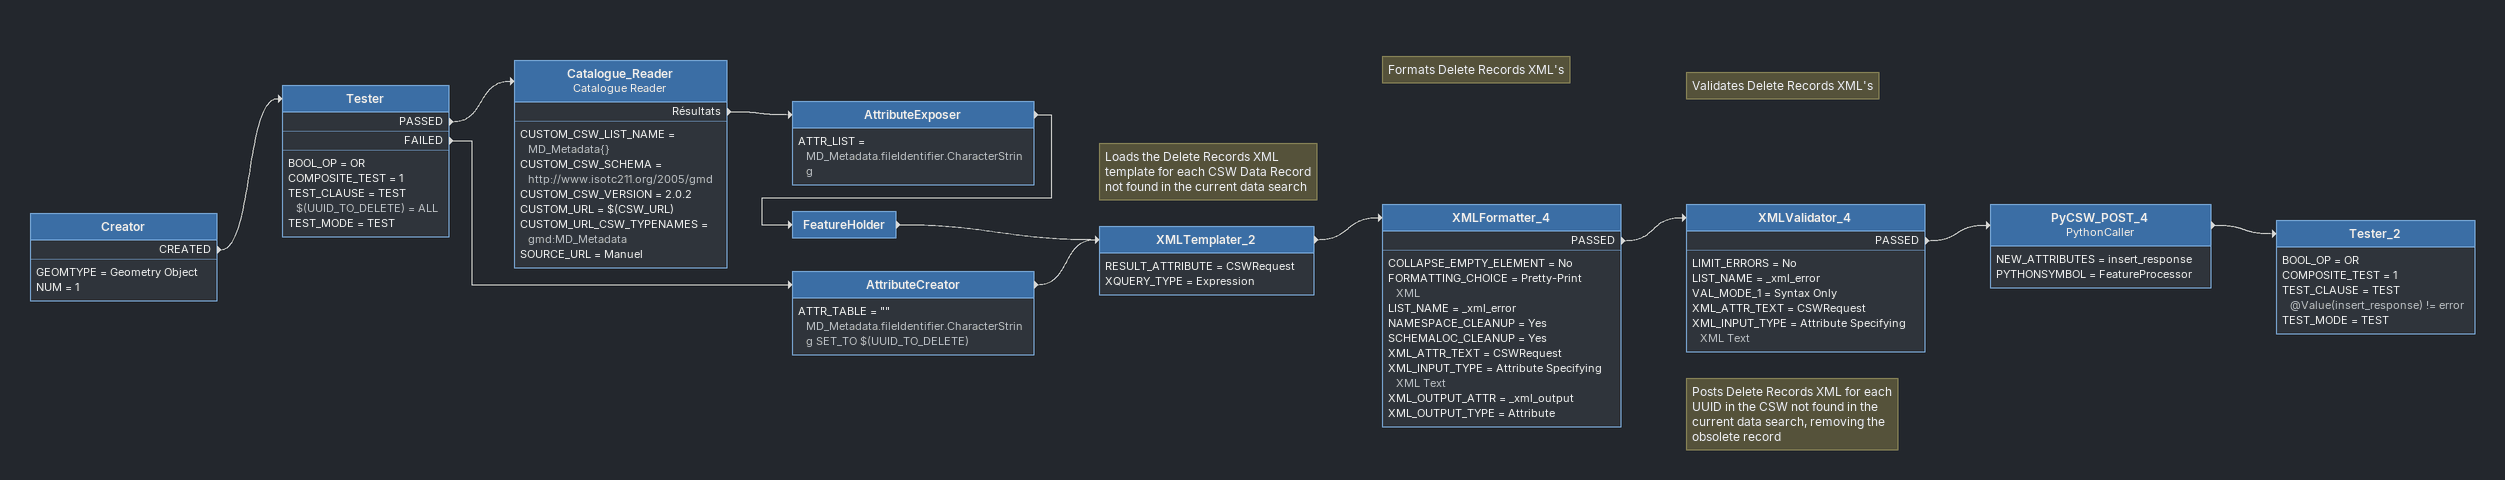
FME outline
Creator
    GEOMTYPE = Geometry Object
    NUM = 1
    CREATED -> Tester
Tester
    BOOL_OP = OR
    COMPOSITE_TEST = 1
    TEST_CLAUSE = TEST $(UUID_TO_DELETE) = ALL
    TEST_MODE = TEST
    PASSED -> Catalogue_Reader
    FAILED -> AttributeCreator
Catalogue_Reader: Catalogue Reader
    CUSTOM_CSW_LIST_NAME = MD_Metadata{}
    CUSTOM_CSW_SCHEMA = http://www.isotc211.org/2005/gmd
    CUSTOM_CSW_VERSION = 2.0.2
    CUSTOM_URL = $(CSW_URL)
    CUSTOM_URL_CSW_TYPENAMES = gmd:MD_Metadata
    SOURCE_URL = Manuel
    Résultats -> AttributeExposer
AttributeExposer
    ATTR_LIST = MD_Metadata.fileIdentifier.CharacterString
    -> FeatureHolder
FeatureHolder
    -> XMLTemplater_2
AttributeCreator
    ATTR_TABLE = "" MD_Metadata.fileIdentifier.CharacterString SET_TO $(UUID_TO_DELETE)
    -> XMLTemplater_2
Note: Loads the Delete Records XML template for each CSW Data Record not found in the current data search
XMLTemplater_2
    RESULT_ATTRIBUTE = CSWRequest
    XQUERY_TYPE = Expression
    -> XMLFormatter_4
Note: Formats Delete Records XML's
XMLFormatter_4
    COLLAPSE_EMPTY_ELEMENT = No
    FORMATTING_CHOICE = Pretty-Print XML
    LIST_NAME = _xml_error
    NAMESPACE_CLEANUP = Yes
    SCHEMALOC_CLEANUP = Yes
    XML_ATTR_TEXT = CSWRequest
    XML_INPUT_TYPE = Attribute Specifying XML Text
    XML_OUTPUT_ATTR = _xml_output
    XML_OUTPUT_TYPE = Attribute
    PASSED -> XMLValidator_4
Note: Validates Delete Records XML's
XMLValidator_4
    LIMIT_ERRORS = No
    LIST_NAME = _xml_error
    VAL_MODE_1 = Syntax Only
    XML_ATTR_TEXT = CSWRequest
    XML_INPUT_TYPE = Attribute Specifying XML Text
    PASSED -> PyCSW_POST_4
Note: Posts Delete Records XML for each UUID in the CSW not found in the current data search, removing the obsolete record
PyCSW_POST_4: PythonCaller
    NEW_ATTRIBUTES = insert_response
    PYTHONSYMBOL = FeatureProcessor
    -> Tester_2
Tester_2
    BOOL_OP = OR
    COMPOSITE_TEST = 1
    TEST_CLAUSE = TEST @Value(insert_response) != error
    TEST_MODE = TEST
